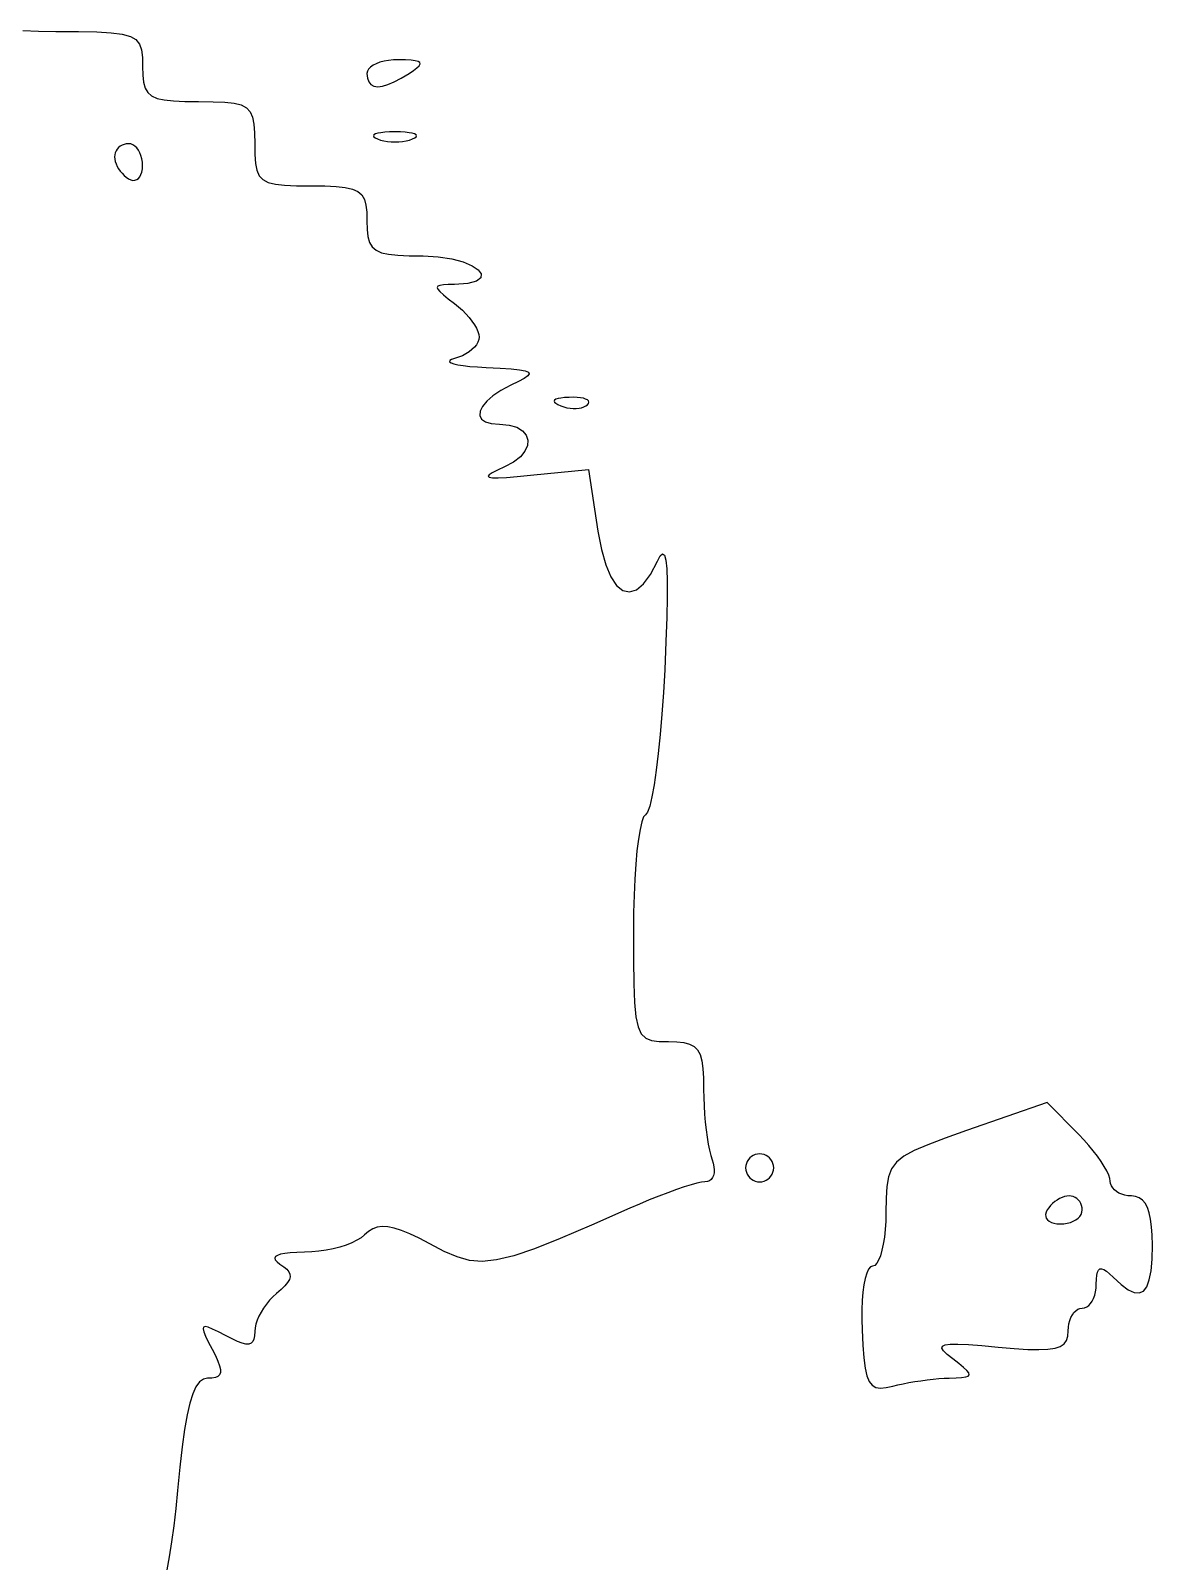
# Model space of a CAD drawing. Header units: millimetres. Extents: x 0 to 1242, y -2208 to 0.
# Drawn here: x 496 to 576, y -1101.1 to -991.9 of the extents above; entities that cross this region are included whole.
import ezdxf

# ---------------------------------------------------------------- set-up
doc = ezdxf.new("R2010")
doc.units = ezdxf.units.MM
doc.layers.get('0').update_dxf_attribs({"linetype": 'CONTINUOUS'})

msp = doc.modelspace()

# ---------------------------------------------------------------- linework, layer by layer
for p, q in [((495.45428, -991.939624), (496.585345, -991.985088)), ((496.585345, -991.985088), (497.829, -992)), ((497.829, -992), (499.439376, -992.005281)), ((499.439376, -992.005281), (500.742528, -992.029888)), ((500.742528, -992.029888), (501.770892, -992.086967)), ((501.770892, -992.086967), (502.556904, -992.189664)), ((502.556904, -992.189664), (503.133, -992.351125)), ((503.133, -992.351125), (503.531616, -992.584496)), ((503.531616, -992.584496), (503.785188, -992.902923)), ((503.785188, -992.902923), (503.926152, -993.319552)), ((503.926152, -993.319552), (503.986944, -993.847529)), ((503.986944, -993.847529), (504, -994.5)), ((504, -994.5), (504.0148, -995.11675)), ((520.029601, -994.838554), (520, -995)), ((520, -995), (520.031647, -995.33831)), ((520, -995), (520, -995)), ((520.115248, -994.685592), (520.029601, -994.838554)), ((520.252207, -994.543178), (520.115248, -994.685592)), ((520.435744, -994.413376), (520.252207, -994.543178)), ((520.661125, -994.29825), (520.435744, -994.413376)), ((520.923616, -994.199864), (520.661125, -994.29825)), ((521.218483, -994.120282), (520.923616, -994.199864)), ((521.540992, -994.061568), (521.218483, -994.120282)), ((521.886409, -994.025786), (521.540992, -994.061568)), ((522.25, -994.015), (521.886409, -994.025786)), ((522.745768, -994.024571), (522.25, -994.015)), ((522.444823, -995.33831), (523, -995)), ((523.142944, -994.047168), (522.745768, -994.024571)), ((523, -995), (523.322872, -994.782259)), ((523.443436, -994.085317), (523.142944, -994.047168)), ((523.322872, -994.782259), (523.562416, -994.597752)), ((523.649152, -994.141544), (523.443436, -994.085317)), ((523.562416, -994.597752), (523.716724, -994.443953)), ((523.762, -994.218375), (523.649152, -994.141544)), ((523.716724, -994.443953), (523.783888, -994.318336)), ((523.783888, -994.318336), (523.762, -994.218375)), ((504.0148, -995.11675), (504.0704, -995.624)), ((504.0704, -995.624), (504.1836, -996.03225)), ((504.1836, -996.03225), (504.3712, -996.352)), ((520.031647, -995.33831), (520.125856, -995.60144)), ((520.125856, -995.60144), (520.281529, -995.78939)), ((520.281529, -995.78939), (520.497568, -995.90216)), ((520.497568, -995.90216), (520.772875, -995.93975)), ((520.772875, -995.93975), (521.106352, -995.90216)), ((521.106352, -995.90216), (521.496901, -995.78939)), ((521.496901, -995.78939), (521.943424, -995.60144)), ((521.943424, -995.60144), (522.444823, -995.33831)), ((504.3712, -996.352), (504.65, -996.59375)), ((504.65, -996.59375), (505.0368, -996.768)), ((505.0368, -996.768), (505.5484, -996.88525)), ((505.5484, -996.88525), (506.2016, -996.956)), ((506.2016, -996.956), (507.0132, -996.99075)), ((507.0132, -996.99075), (508, -997)), ((508, -997), (509.030054, -997.007509)), ((509.030054, -997.007509), (509.866752, -997.040032)), ((509.866752, -997.040032), (510.530098, -997.112563)), ((510.530098, -997.112563), (511.040096, -997.240096)), ((511.040096, -997.240096), (511.41675, -997.437625)), ((511.41675, -997.437625), (511.680064, -997.720144)), ((511.680064, -997.720144), (511.850042, -998.102647)), ((511.850042, -998.102647), (511.946688, -998.600128)), ((511.946688, -998.600128), (511.990006, -999.227581)), ((511.990006, -999.227581), (512, -1000)), ((520.497216, -999.364928), (520.457158, -999.430979)), ((520.457158, -999.430979), (520.484192, -999.503216)), ((520.60175, -999.306125), (520.497216, -999.364928)), ((520.768144, -999.255632), (520.60175, -999.306125)), ((520.993782, -999.214511), (520.768144, -999.255632)), ((521.276048, -999.183824), (520.993782, -999.214511)), ((521.612326, -999.164633), (521.276048, -999.183824)), ((522, -999.158), (521.612326, -999.164633)), ((522.387701, -999.164633), (522, -999.158)), ((522.724048, -999.183824), (522.387701, -999.164633)), ((523.006407, -999.214511), (522.724048, -999.183824)), ((523.232144, -999.255632), (523.006407, -999.214511)), ((523.398625, -999.306125), (523.232144, -999.255632)), ((523.503216, -999.364928), (523.398625, -999.306125)), ((523.543283, -999.430979), (523.503216, -999.364928)), ((523.516192, -999.503216), (523.543283, -999.430979)), ((502.11205, -1000.509306), (502.0512, -1000.644224)), ((502.1936, -1000.385992), (502.11205, -1000.509306)), ((502.29375, -1000.27625), (502.1936, -1000.385992)), ((502.4104, -1000.182048), (502.29375, -1000.27625)), ((502.54145, -1000.105354), (502.4104, -1000.182048)), ((502.6848, -1000.048136), (502.54145, -1000.105354)), ((502.83835, -1000.012362), (502.6848, -1000.048136)), ((503, -1000), (502.83835, -1000.012362)), ((503.16165, -1000.020513), (503, -1000)), ((503.3152, -1000.079864), (503.16165, -1000.020513)), ((503.45855, -1000.174771), (503.3152, -1000.079864)), ((503.5896, -1000.301952), (503.45855, -1000.174771)), ((503.70625, -1000.458125), (503.5896, -1000.301952)), ((503.8064, -1000.640008), (503.70625, -1000.458125)), ((512, -1000), (512.009994, -1000.772419)), ((520.484192, -999.503216), (520.580934, -999.580577)), ((520.580934, -999.580577), (520.75, -999.662)), ((520.75, -999.662), (520.968635, -999.73706)), ((520.75, -999.662), (520.75, -999.662)), ((520.968635, -999.73706), (521.20824, -999.79544)), ((521.20824, -999.79544), (521.463565, -999.83714)), ((521.463565, -999.83714), (521.72936, -999.86216)), ((521.72936, -999.86216), (522.000375, -999.8705)), ((522.000375, -999.8705), (522.27136, -999.86216)), ((522.27136, -999.86216), (522.537065, -999.83714)), ((522.537065, -999.83714), (522.79224, -999.79544)), ((522.79224, -999.79544), (523.031635, -999.73706)), ((523.031635, -999.73706), (523.25, -999.662)), ((523.25, -999.662), (523.419309, -999.580577)), ((523.419309, -999.580577), (523.516192, -999.503216)), ((502.01315, -1000.788778), (502, -1000.941)), ((502, -1000.941), (502.01315, -1001.101346)), ((502, -1000.941), (502, -1000.941)), ((502.0512, -1000.644224), (502.01315, -1000.788778)), ((502.01315, -1001.101346), (502.0512, -1001.269408)), ((502.0512, -1001.269408), (502.11205, -1001.441922)), ((502.11205, -1001.441922), (502.1936, -1001.615624)), ((502.1936, -1001.615624), (502.29375, -1001.78725)), ((503.88795, -1000.844319), (503.8064, -1000.640008)), ((503.9488, -1001.067776), (503.88795, -1000.844319)), ((503.98685, -1001.307097), (503.9488, -1001.067776)), ((504, -1001.559), (503.98685, -1001.307097)), ((503.98685, -1001.802779), (504, -1001.559)), ((512.009994, -1000.772419), (512.053312, -1001.399872)), ((512.053312, -1001.399872), (512.149958, -1001.897353)), ((502.29375, -1001.78725), (502.4104, -1001.953536)), ((502.4104, -1001.953536), (502.54145, -1002.111218)), ((502.54145, -1002.111218), (502.6848, -1002.257032)), ((502.6848, -1002.257032), (502.83835, -1002.387714)), ((502.83835, -1002.387714), (503, -1002.5)), ((503, -1002.5), (503.16165, -1002.579411)), ((503.16165, -1002.579411), (503.3152, -1002.614968)), ((503.3152, -1002.614968), (503.45855, -1002.608657)), ((503.45855, -1002.608657), (503.5896, -1002.562464)), ((503.5896, -1002.562464), (503.70625, -1002.478375)), ((503.70625, -1002.478375), (503.8064, -1002.358376)), ((503.8064, -1002.358376), (503.88795, -1002.204453)), ((503.88795, -1002.204453), (503.9488, -1002.018592)), ((503.9488, -1002.018592), (503.98685, -1001.802779)), ((512.149958, -1001.897353), (512.319936, -1002.279856)), ((512.319936, -1002.279856), (512.58325, -1002.562375)), ((512.58325, -1002.562375), (512.959904, -1002.759904)), ((512.959904, -1002.759904), (513.469902, -1002.887437)), ((513.469902, -1002.887437), (514.133248, -1002.959968)), ((514.133248, -1002.959968), (514.969946, -1002.992491)), ((514.969946, -1002.992491), (516, -1003)), ((516, -1003), (516.9868, -1003.00925)), ((516.9868, -1003.00925), (517.7984, -1003.044)), ((517.7984, -1003.044), (518.4516, -1003.11475)), ((518.4516, -1003.11475), (518.9632, -1003.232)), ((518.9632, -1003.232), (519.35, -1003.40625)), ((519.35, -1003.40625), (519.6288, -1003.648)), ((519.6288, -1003.648), (519.8164, -1003.96775)), ((519.8164, -1003.96775), (519.9296, -1004.376)), ((519.9296, -1004.376), (519.9852, -1004.88325)), ((519.9852, -1004.88325), (520, -1005.5)), ((520, -1005.5), (520.0148, -1006.11675)), ((520.0148, -1006.11675), (520.0704, -1006.624)), ((520.0704, -1006.624), (520.1836, -1007.03225)), ((520.1836, -1007.03225), (520.3712, -1007.352)), ((520.3712, -1007.352), (520.65, -1007.59375)), ((520.65, -1007.59375), (521.0368, -1007.768)), ((521.0368, -1007.768), (521.5484, -1007.88525)), ((521.5484, -1007.88525), (522.2016, -1007.956)), ((522.2016, -1007.956), (523.0132, -1007.99075)), ((523.0132, -1007.99075), (524, -1008)), ((524, -1008), (525.082682, -1008.05506)), ((525.082682, -1008.05506), (526.043216, -1008.2048)), ((526.043216, -1008.2048), (526.855934, -1008.42606)), ((526.855934, -1008.42606), (527.495168, -1008.69568)), ((527.495168, -1008.69568), (527.93525, -1008.9905)), ((527.93525, -1008.9905), (528.150512, -1009.28736)), ((525.04976, -1010.15936), (524.99975, -1010.248875)), ((524.99975, -1010.248875), (525.04976, -1010.37544)), ((525.19979, -1010.099905), (525.04976, -1010.15936)), ((525.44984, -1010.06352), (525.19979, -1010.099905)), ((525.79991, -1010.043215), (525.44984, -1010.06352)), ((526.25, -1010.032), (525.79991, -1010.043215)), ((527.190698, -1009.95858), (526.25, -1010.032)), ((527.803904, -1009.79456), (527.190698, -1009.95858)), ((528.115286, -1009.5631), (527.803904, -1009.79456)), ((528.150512, -1009.28736), (528.115286, -1009.5631)), ((525.04976, -1010.37544), (525.19979, -1010.546045)), ((525.19979, -1010.546045), (525.44984, -1010.76768)), ((525.44984, -1010.76768), (525.79991, -1011.047335)), ((525.79991, -1011.047335), (526.25, -1011.392)), ((526.25, -1011.392), (526.532766, -1011.620844)), ((526.532766, -1011.620844), (526.801408, -1011.865432)), ((526.801408, -1011.865432), (527.052242, -1012.120748)), ((527.052242, -1012.120748), (527.281584, -1012.381776)), ((527.281584, -1012.381776), (527.48575, -1012.6435)), ((527.48575, -1012.6435), (527.661056, -1012.900904)), ((527.661056, -1012.900904), (527.803818, -1013.148972)), ((527.803818, -1013.148972), (527.910352, -1013.382688)), ((527.910352, -1013.382688), (527.976974, -1013.597036)), ((527.976974, -1013.597036), (528, -1013.787)), ((527.48575, -1014.67425), (527.281584, -1014.834456)), ((527.661056, -1014.504024), (527.48575, -1014.67425)), ((527.803818, -1014.326982), (527.661056, -1014.504024)), ((527.910352, -1014.146328), (527.803818, -1014.326982)), ((527.976974, -1013.965266), (527.910352, -1014.146328)), ((528, -1013.787), (527.976974, -1013.965266)), ((525.903392, -1015.464352), (525.895958, -1015.541058)), ((525.895958, -1015.541058), (525.992816, -1015.615976)), ((526.019834, -1015.387214), (525.903392, -1015.464352)), ((525.992816, -1015.615976), (526.18925, -1015.68775)), ((526.25, -1015.311), (526.019834, -1015.387214)), ((526.18925, -1015.68775), (526.480544, -1015.755024)), ((526.532766, -1015.222914), (526.25, -1015.311)), ((526.480544, -1015.755024), (526.861982, -1015.816442)), ((526.801408, -1015.111992), (526.532766, -1015.222914)), ((527.052242, -1014.981438), (526.801408, -1015.111992)), ((526.861982, -1015.816442), (527.328848, -1015.870648)), ((527.281584, -1014.834456), (527.052242, -1014.981438)), ((527.328848, -1015.870648), (527.876426, -1015.916286)), ((527.876426, -1015.916286), (528.5, -1015.952)), ((528.5, -1015.952), (529.488789, -1016.001436)), ((529.488789, -1016.001436), (530.276272, -1016.053248)), ((530.276272, -1016.053248), (530.870123, -1016.112992)), ((531.203488, -1016.725152), (530.796701, -1016.949164)), ((530.870123, -1016.112992), (531.278016, -1016.186224)), ((531.462687, -1016.542408), (531.203488, -1016.725152)), ((531.278016, -1016.186224), (531.507625, -1016.2785)), ((531.566624, -1016.395376), (531.462687, -1016.542408)), ((531.507625, -1016.2785), (531.566624, -1016.395376)), ((528.98276, -1017.978752), (528.54486, -1018.359823)), ((529.55224, -1017.595029), (528.98276, -1017.978752)), ((530.25, -1017.22), (529.55224, -1017.595029)), ((530.796701, -1016.949164), (530.25, -1017.22)), ((528.077, -1019.068625), (528.05364, -1019.373664)), ((528.24184, -1018.726896), (528.077, -1019.068625)), ((528.54486, -1018.359823), (528.24184, -1018.726896)), ((533.378875, -1018.279375), (533.345352, -1018.346408)), ((533.345352, -1018.346408), (533.371361, -1018.420929)), ((533.371361, -1018.420929), (533.457544, -1018.502296)), ((533.471288, -1018.220472), (533.378875, -1018.279375)), ((533.457544, -1018.502296), (533.604543, -1018.589867)), ((533.621949, -1018.170341), (533.471288, -1018.220472)), ((533.604543, -1018.589867), (533.813, -1018.683)), ((533.830216, -1018.129624), (533.621949, -1018.170341)), ((533.813, -1018.683), (534.032887, -1018.759979)), ((533.813, -1018.683), (533.813, -1018.683)), ((534.095447, -1018.098963), (533.830216, -1018.129624)), ((534.032887, -1018.759979), (534.257256, -1018.817632)), ((534.417, -1018.079), (534.095447, -1018.098963)), ((534.257256, -1018.817632), (534.482069, -1018.856133)), ((534.718822, -1018.074287), (534.417, -1018.079)), ((534.482069, -1018.856133), (534.703288, -1018.875656)), ((534.703288, -1018.875656), (534.916875, -1018.876375)), ((534.990056, -1018.085216), (534.718822, -1018.074287)), ((534.916875, -1018.876375), (535.118792, -1018.858464)), ((535.227954, -1018.110689), (534.990056, -1018.085216)), ((535.118792, -1018.858464), (535.305001, -1018.822097)), ((535.429768, -1018.149608), (535.227954, -1018.110689)), ((535.305001, -1018.822097), (535.471464, -1018.767448)), ((535.59275, -1018.200875), (535.429768, -1018.149608)), ((535.471464, -1018.767448), (535.614143, -1018.694691)), ((535.714152, -1018.263392), (535.59275, -1018.200875)), ((535.614143, -1018.694691), (535.729, -1018.604)), ((535.791226, -1018.336061), (535.714152, -1018.263392)), ((535.729, -1018.604), (535.801398, -1018.507463)), ((535.821224, -1018.417784), (535.791226, -1018.336061)), ((535.801398, -1018.507463), (535.821224, -1018.417784)), ((528.05364, -1019.373664), (528.17506, -1019.630667)), ((528.17506, -1019.630667), (528.44456, -1019.828288)), ((528.44456, -1019.828288), (528.86544, -1019.955181)), ((528.86544, -1019.955181), (529.441, -1020)), ((529.441, -1020), (530.130251, -1020.056492)), ((530.130251, -1020.056492), (530.680368, -1020.214336)), ((530.680368, -1020.214336), (531.089197, -1020.456084)), ((531.089197, -1020.456084), (531.354584, -1020.764288)), ((531.354584, -1020.764288), (531.474375, -1021.1215)), ((531.474375, -1021.1215), (531.446416, -1021.510272)), ((530.938632, -1022.312704), (530.454499, -1022.691468)), ((531.268553, -1021.913156), (530.938632, -1022.312704)), ((531.446416, -1021.510272), (531.268553, -1021.913156)), ((528.932072, -1023.452376), (528.706028, -1023.599864)), ((529.303244, -1023.263692), (528.932072, -1023.452376)), ((529.814, -1023.032), (529.303244, -1023.263692)), ((530.454499, -1022.691468), (529.814, -1023.032)), ((531.653, -1023.631), (535.805, -1023.216)), ((535.805, -1023.216), (536.464, -1027.608)), ((528.706028, -1023.599864), (528.630656, -1023.707968)), ((528.630656, -1023.707968), (528.7115, -1023.7785)), ((528.7115, -1023.7785), (528.954104, -1023.813272)), ((528.954104, -1023.813272), (529.364012, -1023.814096)), ((529.364012, -1023.814096), (529.946768, -1023.782784)), ((529.946768, -1023.782784), (530.707916, -1023.721148)), ((530.707916, -1023.721148), (531.653, -1023.631)), ((536.464, -1027.608), (536.71392, -1028.935086)), ((536.71392, -1028.935086), (537.0254, -1030.026288)), ((540.21376, -1030.700094), (540.711, -1029.75)), ((540.711, -1029.75), (540.913828, -1029.376024)), ((540.913828, -1029.376024), (541.081664, -1029.236192)), ((541.081664, -1029.236192), (541.215036, -1029.338448)), ((541.215036, -1029.338448), (541.314472, -1029.690736)), ((541.314472, -1029.690736), (541.3805, -1030.301)), ((537.0254, -1030.026288), (537.38992, -1030.877322)), ((537.38992, -1030.877322), (537.79896, -1031.483904)), ((539.70992, -1031.380032), (540.21376, -1030.700094)), ((541.3805, -1030.301), (541.413648, -1031.177184)), ((537.79896, -1031.483904), (538.244, -1031.84175)), ((538.244, -1031.84175), (538.71652, -1031.946576)), ((538.71652, -1031.946576), (539.208, -1031.794098)), ((539.208, -1031.794098), (539.70992, -1031.380032)), ((541.413648, -1031.177184), (541.414444, -1032.327232)), ((541.414444, -1032.327232), (541.383416, -1033.759088)), ((541.383416, -1033.759088), (541.321092, -1035.480696)), ((541.321092, -1035.480696), (541.228, -1037.5)), ((541.228, -1037.5), (541.135835, -1039.120883)), ((541.135835, -1039.120883), (541.02624, -1040.669064)), ((541.02624, -1040.669064), (540.902065, -1042.122841)), ((540.902065, -1042.122841), (540.76616, -1043.460512)), ((540.76616, -1043.460512), (540.621375, -1044.660375)), ((540.621375, -1044.660375), (540.47056, -1045.700728)), ((540.47056, -1045.700728), (540.316565, -1046.559869)), ((540.16224, -1047.216096), (540.010435, -1047.647707)), ((540.316565, -1046.559869), (540.16224, -1047.216096)), ((539.591744, -1048.343672), (539.467901, -1048.873238)), ((539.724383, -1047.991154), (539.591744, -1048.343672)), ((539.864, -1047.833), (539.724383, -1047.991154)), ((540.010435, -1047.647707), (539.864, -1047.833)), ((539.354672, -1049.562536), (539.253875, -1050.39425)), ((539.467901, -1048.873238), (539.354672, -1049.562536)), ((539.253875, -1050.39425), (539.167328, -1051.351064)), ((539.167328, -1051.351064), (539.096849, -1052.415662)), ((539.096849, -1052.415662), (539.044256, -1053.570728)), ((539.044256, -1053.570728), (539.011367, -1054.798946)), ((539.011367, -1054.798946), (539, -1056.083)), ((539, -1056.083), (539.003688, -1058.19473)), ((539.003688, -1058.19473), (539.024224, -1059.89312)), ((539.024224, -1059.89312), (539.075816, -1061.22317)), ((539.075816, -1061.22317), (539.172672, -1062.22988)), ((539.172672, -1062.22988), (539.329, -1062.95825)), ((539.329, -1062.95825), (539.559008, -1063.45328)), ((539.559008, -1063.45328), (539.876904, -1063.75997)), ((539.876904, -1063.75997), (540.296896, -1063.92332)), ((540.296896, -1063.92332), (540.833192, -1063.98833)), ((540.833192, -1063.98833), (541.5, -1064)), ((541.5, -1064), (542.099497, -1064.015271)), ((542.099497, -1064.015271), (542.596736, -1064.069488)), ((542.596736, -1064.069488), (543.000939, -1064.175257)), ((543.000939, -1064.175257), (543.321328, -1064.345184)), ((543.321328, -1064.345184), (543.567125, -1064.591875)), ((543.567125, -1064.591875), (543.747552, -1064.927936)), ((543.747552, -1064.927936), (543.871831, -1065.365973)), ((543.871831, -1065.365973), (543.949184, -1065.918592)), ((543.949184, -1065.918592), (543.988833, -1066.598399)), ((543.988833, -1066.598399), (544, -1067.418)), ((544, -1067.418), (544.007978, -1067.99135)), ((544.007978, -1067.99135), (544.031064, -1068.5764)), ((544.031064, -1068.5764), (544.067986, -1069.16265)), ((544.067986, -1069.16265), (544.117472, -1069.7396)), ((568.5, -1068.334), (562.75, -1070.346)), ((570.75, -1070.624), (568.5, -1068.334)), ((544.117472, -1069.7396), (544.17825, -1070.29675)), ((544.17825, -1070.29675), (544.249048, -1070.8236)), ((562.75, -1070.346), (561.217022, -1070.888215)), ((562.75, -1070.346), (562.75, -1070.346)), ((544.249048, -1070.8236), (544.328594, -1071.30965)), ((544.328594, -1071.30965), (544.415616, -1071.7444)), ((559.983936, -1071.35132), (559.018114, -1071.768405)), ((561.217022, -1070.888215), (559.983936, -1071.35132)), ((571.113591, -1071.007735), (570.75, -1070.624)), ((571.459008, -1071.39888), (571.113591, -1071.007735)), ((571.781517, -1071.790445), (571.459008, -1071.39888)), ((544.415616, -1071.7444), (544.508842, -1072.11735)), ((544.508842, -1072.11735), (544.607, -1072.418)), ((544.607, -1072.418), (544.690459, -1072.673706)), ((547.11205, -1072.54145), (547.0512, -1072.6848)), ((547.1936, -1072.4104), (547.11205, -1072.54145)), ((547.29375, -1072.29375), (547.1936, -1072.4104)), ((547.4104, -1072.1936), (547.29375, -1072.29375)), ((547.54145, -1072.11205), (547.4104, -1072.1936)), ((547.6848, -1072.0512), (547.54145, -1072.11205)), ((547.83835, -1072.01315), (547.6848, -1072.0512)), ((548, -1072), (547.83835, -1072.01315)), ((548.16165, -1072.01315), (548, -1072)), ((548.3152, -1072.0512), (548.16165, -1072.01315)), ((548.45855, -1072.11205), (548.3152, -1072.0512)), ((548.5896, -1072.1936), (548.45855, -1072.11205)), ((548.70625, -1072.29375), (548.5896, -1072.1936)), ((548.8064, -1072.4104), (548.70625, -1072.29375)), ((548.88795, -1072.54145), (548.8064, -1072.4104)), ((548.9488, -1072.6848), (548.88795, -1072.54145)), ((558.286928, -1072.17256), (557.75775, -1072.596875)), ((559.018114, -1071.768405), (558.286928, -1072.17256)), ((572.076384, -1072.17544), (571.781517, -1071.790445)), ((572.338875, -1072.546875), (572.076384, -1072.17544)), ((572.564256, -1072.89776), (572.338875, -1072.546875)), ((544.707375, -1073.53525), (544.637744, -1073.693696)), ((544.690459, -1072.673706), (544.741152, -1072.916608)), ((544.748536, -1073.350704), (544.707375, -1073.53525)), ((544.741152, -1072.916608), (544.760153, -1073.143382)), ((544.760153, -1073.143382), (544.748536, -1073.350704)), ((547.01315, -1072.83835), (547, -1073)), ((547, -1073), (547.01315, -1073.16165)), ((547, -1073), (547, -1073)), ((547.0512, -1072.6848), (547.01315, -1072.83835)), ((547.01315, -1073.16165), (547.0512, -1073.3152)), ((547.0512, -1073.3152), (547.11205, -1073.45855)), ((547.11205, -1073.45855), (547.1936, -1073.5896)), ((547.1936, -1073.5896), (547.29375, -1073.70625)), ((548.70625, -1073.70625), (548.8064, -1073.5896)), ((548.8064, -1073.5896), (548.88795, -1073.45855)), ((548.88795, -1073.45855), (548.9488, -1073.3152)), ((548.98685, -1072.83835), (548.9488, -1072.6848)), ((548.9488, -1073.3152), (548.98685, -1073.16165)), ((549, -1073), (548.98685, -1072.83835)), ((548.98685, -1073.16165), (549, -1073)), ((557.174906, -1073.638345), (557.055984, -1074.32168)), ((557.397952, -1073.07444), (557.174906, -1073.638345)), ((557.75775, -1072.596875), (557.397952, -1073.07444)), ((572.747793, -1073.221105), (572.564256, -1072.89776)), ((572.884752, -1073.50992), (572.747793, -1073.221105)), ((572.970399, -1073.757215), (572.884752, -1073.50992)), ((542.061375, -1074.552875), (541.454968, -1074.772416)), ((542.616272, -1074.364384), (542.061375, -1074.552875)), ((543.108421, -1074.210897), (542.616272, -1074.364384)), ((543.526584, -1074.096368), (543.108421, -1074.210897)), ((543.859523, -1074.024751), (543.526584, -1074.096368)), ((544.096, -1074), (543.859523, -1074.024751)), ((544.268771, -1073.979194), (544.096, -1074)), ((544.417368, -1073.918992), (544.268771, -1073.979194)), ((544.540717, -1073.822718), (544.417368, -1073.918992)), ((544.637744, -1073.693696), (544.540717, -1073.822718)), ((547.29375, -1073.70625), (547.4104, -1073.8064)), ((547.4104, -1073.8064), (547.54145, -1073.88795)), ((547.54145, -1073.88795), (547.6848, -1073.9488)), ((547.6848, -1073.9488), (547.83835, -1073.98685)), ((547.83835, -1073.98685), (548, -1074)), ((548, -1074), (548.16165, -1073.98685)), ((548.16165, -1073.98685), (548.3152, -1073.9488)), ((548.3152, -1073.9488), (548.45855, -1073.88795)), ((548.45855, -1073.88795), (548.5896, -1073.8064)), ((548.5896, -1073.8064), (548.70625, -1073.70625)), ((557.055984, -1074.32168), (557.008558, -1075.157535)), ((573, -1073.956), (572.970399, -1073.757215)), ((573.019725, -1074.124714), (573, -1073.956)), ((573.0768, -1074.284992), (573.019725, -1074.124714)), ((573.168075, -1074.434638), (573.0768, -1074.284992)), ((573.2904, -1074.571456), (573.168075, -1074.434638)), ((573.440625, -1074.69325), (573.2904, -1074.571456)), ((573.6156, -1074.797824), (573.440625, -1074.69325)), ((539.439067, -1075.577799), (538.739, -1075.882)), ((540.132576, -1075.288832), (539.439067, -1075.577799)), ((540.808289, -1075.019053), (540.132576, -1075.288832)), ((541.454968, -1074.772416), (540.808289, -1075.019053)), ((557.008558, -1075.157535), (557, -1076.179)), ((568.742968, -1075.6848), (568.612286, -1075.83835)), ((568.888782, -1075.54145), (568.742968, -1075.6848)), ((569.046464, -1075.4104), (568.888782, -1075.54145)), ((569.21275, -1075.29375), (569.046464, -1075.4104)), ((569.384376, -1075.1936), (569.21275, -1075.29375)), ((569.558078, -1075.11205), (569.384376, -1075.1936)), ((569.730592, -1075.0512), (569.558078, -1075.11205)), ((569.898654, -1075.01315), (569.730592, -1075.0512)), ((570.059, -1075), (569.898654, -1075.01315)), ((570.211222, -1075.01315), (570.059, -1075)), ((570.355776, -1075.0512), (570.211222, -1075.01315)), ((570.490694, -1075.11205), (570.355776, -1075.0512)), ((570.614008, -1075.1936), (570.490694, -1075.11205)), ((570.72375, -1075.29375), (570.614008, -1075.1936)), ((570.817952, -1075.4104), (570.72375, -1075.29375)), ((570.894646, -1075.54145), (570.817952, -1075.4104)), ((570.951864, -1075.6848), (570.894646, -1075.54145)), ((570.987638, -1075.83835), (570.951864, -1075.6848)), ((573.812175, -1074.882982), (573.6156, -1074.797824)), ((574.0272, -1074.946528), (573.812175, -1074.882982)), ((574.257525, -1074.986266), (574.0272, -1074.946528)), ((574.5, -1075), (574.257525, -1074.986266)), ((574.796664, -1075.032012), (574.5, -1075)), ((575.058432, -1075.129376), (574.796664, -1075.032012)), ((575.286168, -1075.294084), (575.058432, -1075.129376)), ((575.480736, -1075.528128), (575.286168, -1075.294084)), ((575.643, -1075.8335), (575.480736, -1075.528128)), ((575.773824, -1076.212192), (575.643, -1075.8335)), ((538.739, -1075.882), (536.006462, -1077.087225)), ((556.987464, -1076.796774), (556.951192, -1077.383552)), ((557, -1076.179), (556.987464, -1076.796774)), ((568.420589, -1076.16165), (568.385032, -1076.3152)), ((568.385032, -1076.3152), (568.391343, -1076.45855)), ((568.391343, -1076.45855), (568.437536, -1076.5896)), ((568.5, -1076), (568.420589, -1076.16165)), ((568.437536, -1076.5896), (568.521625, -1076.70625)), ((568.612286, -1075.83835), (568.5, -1076)), ((568.5, -1076), (568.5, -1076)), ((568.521625, -1076.70625), (568.641624, -1076.8064)), ((568.641624, -1076.8064), (568.795547, -1076.88795)), ((568.795547, -1076.88795), (568.981408, -1076.9488)), ((569.932224, -1076.9488), (570.155681, -1076.88795)), ((570.155681, -1076.88795), (570.359992, -1076.8064)), ((570.359992, -1076.8064), (570.541875, -1076.70625)), ((570.541875, -1076.70625), (570.698048, -1076.5896)), ((570.698048, -1076.5896), (570.825229, -1076.45855)), ((570.825229, -1076.45855), (570.920136, -1076.3152)), ((570.920136, -1076.3152), (570.979487, -1076.16165)), ((570.979487, -1076.16165), (571, -1076)), ((571, -1076), (570.987638, -1075.83835)), ((575.874072, -1076.666196), (575.773824, -1076.212192)), ((575.944608, -1077.197504), (575.874072, -1076.666196)), ((519.580992, -1077.979118), (519.277936, -1078.166744)), ((519.818, -1077.782), (519.580992, -1077.979118)), ((520.107998, -1077.527919), (519.818, -1077.782)), ((520.410464, -1077.340792), (520.107998, -1077.527919)), ((520.735406, -1077.221993), (520.410464, -1077.340792)), ((521.092832, -1077.172896), (520.735406, -1077.221993)), ((521.49275, -1077.194875), (521.092832, -1077.172896)), ((521.945168, -1077.289304), (521.49275, -1077.194875)), ((522.460094, -1077.457557), (521.945168, -1077.289304)), ((523.047536, -1077.701008), (522.460094, -1077.457557)), ((523.717502, -1078.021031), (523.047536, -1077.701008)), ((536.006462, -1077.087225), (533.767136, -1078.04492)), ((556.893188, -1077.931318), (556.815456, -1078.432056)), ((556.951192, -1077.383552), (556.893188, -1077.931318)), ((568.981408, -1076.9488), (569.197221, -1076.98685)), ((569.197221, -1076.98685), (569.441, -1077)), ((569.441, -1077), (569.692903, -1076.98685)), ((569.692903, -1076.98685), (569.932224, -1076.9488)), ((575.986296, -1077.808108), (575.944608, -1077.197504)), ((576, -1078.5), (575.986296, -1077.808108)), ((514.136892, -1079.09933), (513.832784, -1079.16028)), ((514.524808, -1079.05464), (514.136892, -1079.09933)), ((514.996016, -1079.02645), (514.524808, -1079.05464)), ((515.55, -1079.015), (514.996016, -1079.02645)), ((516.059168, -1078.996622), (515.55, -1079.015)), ((516.573904, -1078.948016), (516.059168, -1078.996622)), ((517.085256, -1078.871774), (516.573904, -1078.948016)), ((517.584272, -1078.770488), (517.085256, -1078.871774)), ((518.062, -1078.64675), (517.584272, -1078.770488)), ((518.509488, -1078.503152), (518.062, -1078.64675)), ((518.917784, -1078.342286), (518.509488, -1078.503152)), ((519.277936, -1078.166744), (518.917784, -1078.342286)), ((524.48, -1078.419), (523.717502, -1078.021031)), ((525.512078, -1078.954465), (524.48, -1078.419)), ((526.428824, -1079.35064), (525.512078, -1078.954465)), ((531.944954, -1078.768615), (530.463848, -1079.27184)), ((533.767136, -1078.04492), (531.944954, -1078.768615)), ((556.72, -1078.87775), (556.608824, -1079.260384)), ((556.815456, -1078.432056), (556.72, -1078.87775)), ((575.975924, -1079.509076), (576, -1078.5)), ((513.478056, -1079.33), (513.428468, -1079.43829)), ((513.428468, -1079.43829), (513.464752, -1079.56188)), ((513.464752, -1079.56188), (513.587424, -1079.70053)), ((513.613, -1079.23725), (513.478056, -1079.33)), ((513.587424, -1079.70053), (513.797, -1079.854)), ((513.832784, -1079.16028), (513.613, -1079.23725)), ((513.797, -1079.854), (514.075363, -1080.044945)), ((514.075363, -1080.044945), (514.287864, -1080.22692)), ((527.306306, -1079.593995), (526.428824, -1079.35064)), ((528.220592, -1079.671), (527.306306, -1079.593995)), ((529.24775, -1079.568125), (528.220592, -1079.671)), ((530.463848, -1079.27184), (529.24775, -1079.568125)), ((555.895401, -1080.059759), (555.756648, -1080.232672)), ((556.047, -1080), (555.895401, -1080.059759)), ((556.201016, -1079.949766), (556.047, -1080)), ((556.347328, -1079.804408), (556.201016, -1079.949766)), ((556.483932, -1079.571942), (556.347328, -1079.804408)), ((556.608824, -1079.260384), (556.483932, -1079.571942)), ((572.250125, -1080.204375), (572.374544, -1080.192208)), ((572.374544, -1080.192208), (572.529347, -1080.246689)), ((575.901952, -1080.339328), (575.975924, -1079.509076)), ((514.342069, -1081.177595), (514.147176, -1081.41096)), ((514.287864, -1080.22692), (514.433921, -1080.404935)), ((514.467608, -1080.96532), (514.342069, -1081.177595)), ((514.433921, -1080.404935), (514.512952, -1080.584)), ((514.524375, -1080.769125), (514.467608, -1080.96532)), ((514.512952, -1080.584), (514.524375, -1080.769125)), ((555.523944, -1080.879776), (555.433125, -1081.334875)), ((555.632307, -1080.509193), (555.523944, -1080.879776)), ((555.756648, -1080.232672), (555.632307, -1080.509193)), ((572, -1081.3), (572.008409, -1080.939563)), ((572.008409, -1080.939563), (572.035232, -1080.650784)), ((572.035232, -1080.650784), (572.082863, -1080.432661)), ((572.082863, -1080.432661), (572.153696, -1080.284192)), ((572.153696, -1080.284192), (572.250125, -1080.204375)), ((572.529347, -1080.246689), (572.716928, -1080.366816)), ((572.716928, -1080.366816), (572.939681, -1080.551587)), ((572.939681, -1080.551587), (573.2, -1080.8)), ((573.2, -1080.8), (573.767316, -1081.323444)), ((575.593856, -1081.471904), (575.775468, -1080.992892)), ((575.775468, -1080.992892), (575.901952, -1080.339328)), ((513.296891, -1082.187095), (513.059328, -1082.438)), ((513.547, -1081.961), (513.296891, -1082.187095)), ((513.882347, -1081.670425), (513.547, -1081.961)), ((514.147176, -1081.41096), (513.882347, -1081.670425)), ((555.361416, -1081.864944), (555.310383, -1082.460437)), ((555.433125, -1081.334875), (555.361416, -1081.864944)), ((571.70625, -1082.500625), (571.8064, -1082.30232)), ((571.8064, -1082.30232), (571.88795, -1082.079535)), ((571.88795, -1082.079535), (571.9488, -1081.83584)), ((571.9488, -1081.83584), (571.98685, -1081.574805)), ((571.98685, -1081.574805), (572, -1081.3)), ((573.767316, -1081.323444), (574.263808, -1081.685152)), ((574.263808, -1081.685152), (574.692092, -1081.882988)), ((574.692092, -1081.882988), (575.054784, -1081.914816)), ((575.054784, -1081.914816), (575.3545, -1081.7785)), ((575.3545, -1081.7785), (575.593856, -1081.471904)), ((512.454375, -1083.282875), (512.299456, -1083.57632)), ((512.634824, -1082.99156), (512.454375, -1083.282875)), ((512.837557, -1082.708045), (512.634824, -1082.99156)), ((513.059328, -1082.438), (512.837557, -1082.708045)), ((555.281592, -1083.111808), (555.276609, -1083.809511)), ((555.310383, -1082.460437), (555.281592, -1083.111808)), ((570.29375, -1083.477875), (570.4104, -1083.314944)), ((570.4104, -1083.314944), (570.54145, -1083.182277)), ((570.54145, -1083.182277), (570.6848, -1083.083288)), ((570.6848, -1083.083288), (570.83835, -1083.021391)), ((570.83835, -1083.021391), (571, -1083)), ((571, -1083), (571.16165, -1082.977645)), ((571.16165, -1082.977645), (571.3152, -1082.91296)), ((571.3152, -1082.91296), (571.45855, -1082.809515)), ((571.45855, -1082.809515), (571.5896, -1082.67088)), ((571.5896, -1082.67088), (571.70625, -1082.500625)), ((508.348375, -1084.348375), (508.312856, -1084.471344)), ((508.312856, -1084.471344), (508.360473, -1084.686077)), ((508.471344, -1084.312856), (508.348375, -1084.348375)), ((508.686077, -1084.360473), (508.471344, -1084.312856)), ((508.996888, -1084.486912), (508.686077, -1084.360473)), ((509.408091, -1084.687859), (508.996888, -1084.486912)), ((512.020339, -1084.412735), (512, -1084.658)), ((512.079192, -1084.14692), (512.020339, -1084.412735)), ((512.173313, -1083.866225), (512.079192, -1084.14692)), ((512.299456, -1083.57632), (512.173313, -1083.866225)), ((555.276609, -1083.809511), (555.297, -1084.544)), ((555.297, -1084.544), (555.354526, -1085.64343)), ((570, -1084.627), (570.01315, -1084.363959)), ((570.01315, -1084.363959), (570.0512, -1084.114112)), ((570.0512, -1084.114112), (570.11205, -1083.880873)), ((570.11205, -1083.880873), (570.1936, -1083.667656)), ((570.1936, -1083.667656), (570.29375, -1083.477875)), ((508.360473, -1084.686077), (508.486912, -1084.996888)), ((508.486912, -1084.996888), (508.687859, -1085.408091)), ((508.687859, -1085.408091), (508.959, -1085.924)), ((509.924, -1084.959), (509.408091, -1084.687859)), ((510.382106, -1085.194895), (509.924, -1084.959)), ((510.771968, -1085.37352), (510.382106, -1085.194895)), ((511.098302, -1085.494185), (510.771968, -1085.37352)), ((511.365824, -1085.5562), (511.098302, -1085.494185)), ((511.57925, -1085.558875), (511.365824, -1085.5562)), ((511.743296, -1085.50152), (511.57925, -1085.558875)), ((511.862678, -1085.383445), (511.743296, -1085.50152)), ((511.942112, -1085.20396), (511.862678, -1085.383445)), ((511.986314, -1084.962375), (511.942112, -1085.20396)), ((512, -1084.658), (511.986314, -1084.962375)), ((555.354526, -1085.64343), (555.425408, -1086.54612)), ((561.024936, -1085.710992), (561.218125, -1085.615375)), ((561.218125, -1085.615375), (561.584744, -1085.566168)), ((561.584744, -1085.566168), (562.136067, -1085.560449)), ((562.136067, -1085.560449), (562.883368, -1085.595296)), ((562.883368, -1085.595296), (563.837921, -1085.667787)), ((569.435616, -1085.72892), (569.704458, -1085.54554)), ((569.704458, -1085.54554), (569.878392, -1085.303)), ((569.878392, -1085.303), (569.972034, -1084.99794)), ((569.972034, -1084.99794), (570, -1084.627)), ((508.959, -1085.924), (509.195605, -1086.383564)), ((509.195605, -1086.383564), (509.37452, -1086.774272)), ((555.425408, -1086.54612), (555.518202, -1087.26767)), ((560.993903, -1085.855941), (561.024936, -1085.710992)), ((561.113752, -1086.053144), (560.993903, -1085.855941)), ((561.373209, -1086.305523), (561.113752, -1086.053144)), ((561.761, -1086.616), (561.373209, -1086.305523)), ((562.19903, -1086.952949), (561.761, -1086.616)), ((563.837921, -1085.667787), (565.011, -1085.775)), ((565.011, -1085.775), (566.156226, -1085.87602)), ((566.156226, -1085.87602), (567.118848, -1085.93804)), ((567.118848, -1085.93804), (567.913482, -1085.9577)), ((567.913482, -1085.9577), (568.554744, -1085.93164)), ((568.554744, -1085.93164), (569.05725, -1085.8565)), ((569.05725, -1085.8565), (569.435616, -1085.72892)), ((509.37452, -1086.774272), (509.494995, -1087.100948)), ((509.49828, -1087.745024), (509.377495, -1087.863812)), ((509.494995, -1087.100948), (509.55628, -1087.368416)), ((509.557625, -1087.5815), (509.49828, -1087.745024)), ((509.55628, -1087.368416), (509.557625, -1087.5815)), ((555.518202, -1087.26767), (555.641464, -1087.82368)), ((555.641464, -1087.82368), (555.80375, -1088.22975)), ((562.53728, -1087.227792), (562.19903, -1086.952949)), ((562.77449, -1087.447123), (562.53728, -1087.227792)), ((562.68773, -1087.901207), (562.86728, -1087.837984)), ((562.9094, -1087.617536), (562.77449, -1087.447123)), ((562.86728, -1087.837984), (562.94075, -1087.745625)), ((562.94075, -1087.745625), (562.9094, -1087.617536)), ((507.807607, -1088.604773), (507.578344, -1089.104416)), ((508.058848, -1088.261472), (507.807607, -1088.604773)), ((508.335001, -1088.063539), (508.058848, -1088.261472)), ((508.639, -1088), (508.335001, -1088.063539)), ((508.948605, -1087.986476), (508.639, -1088)), ((509.19452, -1087.942688), (508.948605, -1087.986476)), ((509.377495, -1087.863812), (509.19452, -1087.942688)), ((555.80375, -1088.22975), (556.013616, -1088.50148)), ((556.013616, -1088.50148), (556.279618, -1088.65447)), ((556.279618, -1088.65447), (556.610312, -1088.70432)), ((556.610312, -1088.70432), (557.014254, -1088.66663)), ((557.014254, -1088.66663), (557.5, -1088.557)), ((557.5, -1088.557), (557.8496, -1088.470862)), ((557.8496, -1088.470862), (558.2328, -1088.387856)), ((558.2328, -1088.387856), (558.6412, -1088.309194)), ((558.6412, -1088.309194), (559.0664, -1088.236088)), ((559.0664, -1088.236088), (559.5, -1088.16975)), ((559.5, -1088.16975), (559.9336, -1088.111392)), ((559.9336, -1088.111392), (560.3588, -1088.062226)), ((560.3588, -1088.062226), (560.7672, -1088.023464)), ((560.7672, -1088.023464), (561.1504, -1087.996318)), ((561.1504, -1087.996318), (561.5, -1087.982)), ((561.5, -1087.982), (562.00535, -1087.966621)), ((562.00535, -1087.966621), (562.40084, -1087.941888)), ((562.40084, -1087.941888), (562.68773, -1087.901207)), ((507.368125, -1089.771375), (507.174016, -1090.616624)), ((507.578344, -1089.104416), (507.368125, -1089.771375)), ((507.174016, -1090.616624), (506.993083, -1091.651137)), ((506.993083, -1091.651137), (506.822392, -1092.885888)), ((506.822392, -1092.885888), (506.659009, -1094.331851)), ((506.659009, -1094.331851), (506.5, -1096)), ((506.5, -1096), (506.373872, -1097.2932)), ((506.373872, -1097.2932), (506.231136, -1098.5216)), ((506.231136, -1098.5216), (506.075164, -1099.6684)), ((506.075164, -1099.6684), (505.909328, -1100.7168)), ((505.909328, -1100.7168), (505.737, -1101.65))]:
    msp.add_line(p, q)

doc.saveas('drawing.dxf')
